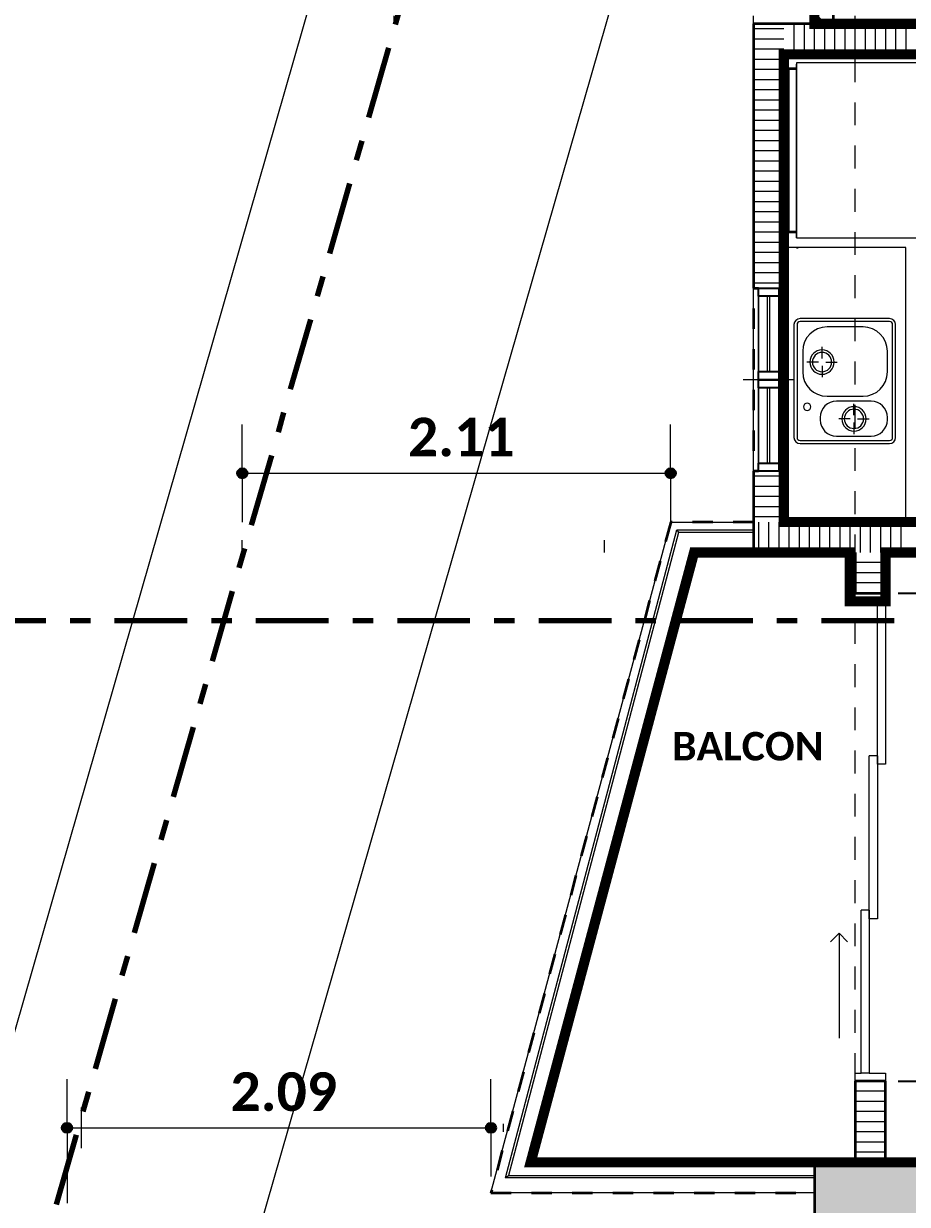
# Model space of a CAD drawing. Header units: metres. Extents: x -144 to 1000, y -717 to 29.
# Drawn here: x 450.68 to 455.02, y -557.48 to -551.67 of the extents above; entities that cross this region are included whole.
import ezdxf

# ---------------------------------------------------------------- set-up
doc = ezdxf.new("R2010")
doc.units = ezdxf.units.M
for name, pattern in [('Basculante', [0.11625, 0.075, -0.04125]), ('basculante modificado', [0.18, 0.1125, -0.0675]), ('Dash Dot 3_16_', [0.595313, 0.357187, -0.119063, 0, -0.119063])]:
    doc.linetypes.add(name, pattern=pattern)
doc.layers.get('0').update_dxf_attribs({"color": 1})
doc.layers.get('Defpoints').update_dxf_attribs({"color": 1})
doc.layers.add('00-MEDICION', color=30, linetype='Continuous')
for name, color, linetype, lineweight in [('A-ANNO-DIMS', 1, 'Continuous', 9), ('A-DETL', 1, 'Continuous', 9), ('A-DETL-GENF', 1, 'Continuous', 9), ('A-DOOR', 1, 'Continuous', 9), ('A-DOOR-FRAM', 1, 'Continuous', 9), ('A-FLOR', 2, 'Continuous', 9), ('A-FLOR-HRAL', 1, 'Continuous', 9), ('A-GENM', 1, 'Continuous', 9), ('A-GLAZ', 1, 'Continuous', 9), ('A-WALL', 4, 'Continuous', 9), ('G-ANNO-SYMB', 1, 'Continuous', 9), ('G-ANNO-TEXT', 2, 'Continuous', 9), ('I-FURN', 2, 'Continuous', 9), ('P-SANR-FIXT', 1, 'Continuous', 9), ('S-COLS', 7, 'Continuous', 9)]:
    doc.layers.add(name, color=color, linetype=linetype, lineweight=lineweight)
doc.layers.add('A-WALL-PATT', color=7, linetype='Continuous', lineweight=35, true_color=0x9c9c9c)
doc.styles.add('Britannic Bold_B_1', font='', dxfattribs={"width": 0.7, "height": 0.4})
doc.styles.add('Calibri_B_1', font='calibrib.ttf', dxfattribs={"height": 0.135})
doc.styles.add('Calibri_B_8', font='calibrib.ttf', dxfattribs={"height": 0.9})
doc.styles.get('Britannic Bold_B_1').set_extended_font_data('Britannic Bold', bold=True)
doc.dimstyles.new('LINDEROS', dxfattribs={"dimscale": 0.3048, "dimtxt": 0.406749, "dimasz": 0.393701, "dimexe": 0.328084, "dimexo": 0.0625, "dimgap": 0.032808, "dimtad": 1, "dimrnd": 0.01, "dimzin": 0, "dimdsep": 46, "dimtxsty": 'Britannic Bold_B_1', "dimblk1": 'DOTSMALL', "dimblk2": 'DOTSMALL', "dimsah": 1, "dimcen": 0.09, "dimazin": 0, "dimtfac": 1, "dimtdec": 4, "dimtix": 1, "dimtmove": 0, "dimatfit": 3, "dimfxl": 1.64042, "dimfxlon": 1, "dimtvp": 1, "dimtolj": 1, "dimtzin": 0, "dimarcsym": 2})

# ---------------------------------------------------------------- blocks, each defined once
blk = doc.blocks.new('U')
at = {"layer": 'S-COLS', "true_color": 0x5c5c5c}
h = blk.add_hatch(color=251, dxfattribs=at)
h.paths.add_polyline_path([(476.8875, -506.46), (477.3875, -506.46), (477.3875, -505.56), (476.8875, -505.56), (476.8875, -506.4599)])
h.paths.add_polyline_path([(459.3418, -506.46), (459.5877, -506.46), (459.5877, -505.56), (459.0877, -505.56), (459.0877, -506.46)])
h.paths.add_polyline_path([(467.2877, -506.4599), (467.2877, -505.5599), (466.7877, -505.5599), (466.7877, -506.4599), (467.1113, -506.4599)])
h.paths.add_polyline_path([(476.9878, -498.7599), (477.3878, -498.7599), (477.3878, -498.06), (476.9878, -498.06), (476.9878, -498.4884)])
h.paths.add_polyline_path([(459.0877, -498.7599), (459.5877, -498.7599), (459.5877, -498.06), (459.0877, -498.06), (459.0877, -498.6957)])
h.paths.add_polyline_path([(473.5878, -498.7599), (473.5877, -495.6099), (473.0878, -495.61), (473.0878, -498.7599), (473.5877, -498.7599)])
h.paths.add_polyline_path([(462.9877, -498.7599), (464.9877, -498.7599), (464.9873, -498.26), (463.2875, -498.26), (463.2875, -496.11), (464.9878, -496.11), (464.9873, -495.61), (462.9875, -495.6101), (462.9875, -498.7599)])
h.paths.add_polyline_path([(467.2877, -498.7599), (467.2877, -497.8599), (466.7877, -497.8599), (466.7877, -498.7599), (467.1113, -498.7599)])
h.paths.add_polyline_path([(466.7878, -496.51), (467.2878, -496.51), (467.2878, -495.61), (466.7878, -495.61), (466.7878, -496.11)])
h.paths.add_polyline_path([(459.3625, -496.31), (459.5875, -496.31), (459.5875, -495.6089), (459.0875, -495.6089), (459.0875, -496.31), (459.3418, -496.31)])
h.paths.add_polyline_path([(477.1008, -496.31), (477.3878, -496.31), (477.3878, -495.6089), (476.9878, -495.6089), (476.9878, -496.31)])
h.paths.add_polyline_path([(466.7877, -487.61), (467.2877, -487.61), (467.2877, -486.71), (466.7877, -486.71), (466.7877, -487.3251)])
h.paths.add_polyline_path([(477.3877, -487.61), (477.3877, -486.7102), (476.8877, -486.7102), (476.8877, -487.61)])
h.paths.add_polyline_path([(459.8127, -487.01), (460.1877, -487.01), (460.1877, -486.51), (459.2877, -486.51), (459.2877, -487.01), (459.7127, -487.01)])
at = {"layer": 'A-ANNO-DIMS', "color": 5, "true_color": 0x0000ff}
blk.add_line((450.9112, -509.7309), (457.892, -485.4391), dxfattribs=at)
at = {"layer": 'A-DETL', "color": 7, "linetype": 'Dash Dot 3_16_', "lineweight": 70}
blk.add_line((451.3265, -509.8503), (458.3074, -485.5585), dxfattribs=at)
at = {"layer": 'A-DETL', "color": 7, "linetype": 'basculante modificado'}
blk.add_line((459.2877, -495.6089), (459.2877, -487.01), dxfattribs=at)
at = {"layer": 'A-DETL', "color": 7, "linetype": 'Basculante', "lineweight": 35}
for p, q in [((459.1377, -488.06), (459.1377, -490.01)), ((458.7877, -490.01), (458.7877, -492.46)), ((459.1377, -490.01), (458.7877, -490.01)), ((458.3808, -492.46), (457.4969, -495.7589)), ((458.7877, -492.46), (458.3808, -492.46)), ((457.4969, -495.7589), (459.0875, -495.7589)), ((459.0875, -495.7589), (459.0875, -496.31))]:
    blk.add_line(p, q, dxfattribs=at)
at = {"layer": 'A-DETL', "color": 253, "true_color": 0xb6b6b6}
for p, q in [((457.021, -490.01), (457.021, -489.97)), ((457.021, -490.01), (457.021, -489.97)), ((458.7877, -490.01), (458.7877, -489.97)), ((458.7877, -490.01), (458.7877, -489.97)), ((456.2738, -492.61), (456.2738, -492.55)), ((456.2738, -492.61), (456.2738, -492.55)), ((458.0547, -492.61), (458.0547, -492.55)), ((458.0547, -492.61), (458.0547, -492.55)), ((455.4817, -495.34), (455.4817, -495.54)), ((457.5592, -495.4589), (457.5592, -495.4189)), ((455.4117, -495.61), (455.4117, -495.81)), ((455.4117, -495.61), (455.4117, -495.81))]:
    blk.add_line(p, q, dxfattribs=at)
at = {"layer": 'A-DETL-GENF', "lineweight": 25}
for p, q in [((458.8127, -491.35), (458.8127, -491.31)), ((458.8127, -491.31), (458.9127, -491.31)), ((458.9127, -491.31), (458.9127, -491.35)), ((458.9127, -491.35), (458.8127, -491.35)), ((458.8127, -491.76), (458.8127, -491.72)), ((458.8127, -491.72), (458.9127, -491.72)), ((458.9127, -491.76), (458.8127, -491.76)), ((458.8127, -491.8), (458.8127, -491.76)), ((458.8127, -491.76), (458.9127, -491.76)), ((458.9127, -491.72), (458.9127, -491.76)), ((458.9127, -491.76), (458.9127, -491.8)), ((458.9127, -491.8), (458.8127, -491.8)), ((458.8127, -492.21), (458.8127, -492.17)), ((458.8127, -492.17), (458.9127, -492.17)), ((458.9127, -492.17), (458.9127, -492.21)), ((458.9127, -492.21), (458.8127, -492.21))]:
    blk.add_line(p, q, dxfattribs=at)
at = {"layer": 'A-DETL-GENF'}
for p, q in [((458.8127, -491.72), (458.8127, -491.35)), ((458.8577, -491.72), (458.8577, -491.35)), ((458.8677, -491.72), (458.8677, -491.35)), ((458.9127, -491.72), (458.9127, -491.35)), ((458.8127, -492.17), (458.8127, -491.8)), ((458.8577, -492.17), (458.8577, -491.8)), ((458.8677, -492.17), (458.8677, -491.8)), ((458.9127, -492.17), (458.9127, -491.8))]:
    blk.add_line(p, q, dxfattribs=at)
at = {"layer": 'A-DOOR'}
for q in [(459.1664, -494.5247), (459.2513, -494.5247), (459.2089, -494.9989)]:
    blk.add_line((459.2089, -494.4822), q, dxfattribs=at)
at = {"layer": 'A-DOOR-FRAM'}
for p, q in [((459.2875, -492.85), (459.2875, -492.81)), ((459.4375, -492.81), (459.4375, -492.85)), ((459.3975, -492.85), (459.2875, -492.85)), ((459.2875, -495.17), (459.3175, -495.17)), ((459.2875, -495.21), (459.2875, -495.17)), ((459.3575, -495.17), (459.4375, -495.17)), ((459.4375, -495.17), (459.4375, -495.21))]:
    blk.add_line(p, q, dxfattribs=at)
at = {"layer": 'A-DOOR-FRAM', "lineweight": 5}
for p, q in [((459.3975, -493.6508), (459.3975, -492.85)), ((459.4375, -492.85), (459.3975, -492.85)), ((459.4375, -492.85), (459.4375, -493.6508)), ((459.3575, -494.4108), (459.3575, -493.61)), ((459.3975, -493.61), (459.3575, -493.61)), ((459.3975, -493.61), (459.3975, -494.4108)), ((459.4375, -493.6508), (459.3975, -493.6508)), ((459.3175, -495.17), (459.3175, -494.3691)), ((459.3575, -494.3691), (459.3175, -494.3691)), ((459.3575, -494.3691), (459.3575, -495.17)), ((459.3975, -494.4108), (459.3575, -494.4108)), ((459.3575, -495.17), (459.3175, -495.17))]:
    blk.add_line(p, q, dxfattribs=at)
at = {"layer": 'A-FLOR'}
for p, q in [((459.0795, -486.4673), (452.3546, -509.8685)), ((459.5377, -491.11), (458.9377, -491.11)), ((459.5377, -492.46), (459.5377, -491.11))]:
    blk.add_line(p, q, dxfattribs=at)
at = {"layer": 'A-FLOR-HRAL'}
for p, q in [((457.5683, -495.6849), (458.4106, -492.499)), ((458.4199, -492.511), (457.5839, -495.6729)), ((458.4106, -492.499), (458.7877, -492.499)), ((458.4106, -492.499), (458.4199, -492.511)), ((458.7877, -492.511), (458.4199, -492.511)), ((457.5683, -495.6849), (457.5839, -495.6729)), ((459.0875, -495.6849), (457.5683, -495.6849)), ((457.5839, -495.6729), (459.0875, -495.6729))]:
    blk.add_line(p, q, dxfattribs=at)
at = {"layer": 'A-GENM', "lineweight": 25}
for p, q in [((459.1814, -488.21), (459.1814, -490.01)), ((459.1814, -490.01), (459.8377, -490.01))]:
    blk.add_line(p, q, dxfattribs=at)
at = {"layer": 'A-GLAZ'}
for p, q in [((458.8127, -491.31), (458.9127, -491.31)), ((458.8127, -491.31), (458.8127, -491.76)), ((458.9127, -491.76), (458.9127, -491.31)), ((458.9877, -491.76), (458.7377, -491.76)), ((458.8127, -491.76), (458.9127, -491.76)), ((458.8127, -491.76), (458.9127, -491.76)), ((458.8127, -491.76), (458.8127, -492.21)), ((458.9127, -492.21), (458.9127, -491.76)), ((458.8127, -492.21), (458.9127, -492.21))]:
    blk.add_line(p, q, dxfattribs=at)
at = {"layer": 'A-WALL', "lineweight": 35}
for p, q in [((459.0814, -488.06), (459.0814, -490.01)), ((459.1814, -490.01), (459.1814, -488.21)), ((458.7877, -490.01), (458.7877, -491.31)), ((459.0814, -490.01), (458.7877, -490.01)), ((461.9375, -490.01), (459.1814, -490.01)), ((458.9377, -490.16), (461.3377, -490.16)), ((458.9377, -491.31), (458.9377, -490.16)), ((458.7877, -491.31), (458.8127, -491.31)), ((458.9127, -491.31), (458.9377, -491.31)), ((458.7877, -492.21), (458.7877, -492.61)), ((458.8127, -492.21), (458.7877, -492.21)), ((458.9377, -492.21), (458.9127, -492.21)), ((458.9377, -492.46), (458.9377, -492.21)), ((459.6375, -492.46), (458.9377, -492.46)), ((458.7877, -492.61), (459.2875, -492.61)), ((459.2875, -492.61), (459.2875, -492.81)), ((459.4375, -492.81), (459.4375, -492.61)), ((459.4375, -492.61), (459.6375, -492.61)), ((459.2875, -492.81), (459.4375, -492.81)), ((459.2875, -495.21), (459.2875, -495.6089)), ((459.4375, -495.21), (459.2875, -495.21)), ((459.4375, -495.6089), (459.4375, -495.21)), ((459.2875, -495.6089), (459.4375, -495.6089))]:
    blk.add_line(p, q, dxfattribs=at)
at = {"layer": 'A-WALL'}
for p, q in [((459.0814, -490.01), (459.1814, -490.01)), ((458.7877, -492.21), (458.7877, -491.31)), ((458.9377, -491.31), (458.9377, -492.21)), ((457.4969, -495.7589), (458.3808, -492.46)), ((458.3808, -492.46), (458.7877, -492.46)), ((458.4959, -492.61), (457.6924, -495.6089)), ((458.7877, -492.61), (458.4959, -492.61)), ((457.6924, -495.6089), (459.0875, -495.6089)), ((459.0875, -495.7589), (457.4969, -495.7589))]:
    blk.add_line(p, q, dxfattribs=at)
at = {"layer": 'A-WALL-PATT', "color": 8, "lineweight": 5, "true_color": 0x747474}
for p, q in [((459.1416, -490.01), (459.0814, -489.9497)), ((459.1632, -490.01), (459.1814, -489.9918))]:
    blk.add_line(p, q, dxfattribs=at)
at = {"layer": 'A-WALL-PATT', "color": 8, "lineweight": 5, "true_color": 0x727272}
for p, q in [((458.9873, -490.01), (458.9873, -490.16)), ((459.0373, -490.01), (459.0373, -490.16)), ((459.0873, -490.01), (459.0873, -490.16)), ((459.1373, -490.01), (459.1373, -490.16)), ((459.1873, -490.01), (459.1873, -490.16)), ((459.2373, -490.01), (459.2373, -490.16)), ((459.2873, -490.01), (459.2873, -490.16)), ((459.3373, -490.01), (459.3373, -490.16)), ((459.3873, -490.01), (459.3873, -490.16)), ((459.4373, -490.01), (459.4373, -490.16)), ((459.4873, -490.01), (459.4873, -490.16)), ((459.5373, -490.01), (459.5373, -490.16)), ((458.9377, -490.0351), (458.7877, -490.0351)), ((458.9377, -490.0851), (458.7877, -490.0851)), ((458.9377, -490.1351), (458.7877, -490.1351)), ((458.9377, -490.1851), (458.7877, -490.1851)), ((458.9377, -490.2351), (458.7877, -490.2351)), ((458.9377, -490.2851), (458.7877, -490.2851)), ((458.9377, -490.3351), (458.7877, -490.3351)), ((458.9377, -490.3851), (458.7877, -490.3851)), ((458.9377, -490.4351), (458.7877, -490.4351)), ((458.9377, -490.4851), (458.7877, -490.4851)), ((458.9377, -490.5351), (458.7877, -490.5351)), ((458.9377, -490.5851), (458.7877, -490.5851)), ((458.9377, -490.6351), (458.7877, -490.6351)), ((458.9377, -490.6851), (458.7877, -490.6851)), ((458.9377, -490.7351), (458.7877, -490.7351)), ((458.9377, -490.7851), (458.7877, -490.7851)), ((458.9377, -490.8351), (458.7877, -490.8351)), ((458.9377, -490.8851), (458.7877, -490.8851)), ((458.9377, -490.9351), (458.7877, -490.9351)), ((458.9377, -490.9851), (458.7877, -490.9851)), ((458.9377, -491.0351), (458.7877, -491.0351)), ((458.9377, -491.0851), (458.7877, -491.0851)), ((458.9377, -491.1351), (458.7877, -491.1351)), ((458.9377, -491.1851), (458.7877, -491.1851)), ((458.9377, -491.2351), (458.7877, -491.2351)), ((458.9377, -491.2851), (458.7877, -491.2851)), ((458.9377, -492.2351), (458.7877, -492.2351)), ((458.9377, -492.2851), (458.7877, -492.2851)), ((458.9377, -492.3351), (458.7877, -492.3351)), ((458.9377, -492.3851), (458.7877, -492.3851)), ((458.9377, -492.4351), (458.7877, -492.4351)), ((458.8123, -492.46), (458.8123, -492.61)), ((458.8623, -492.46), (458.8623, -492.61)), ((458.9123, -492.46), (458.9123, -492.61)), ((458.9623, -492.46), (458.9623, -492.61)), ((459.0123, -492.46), (459.0123, -492.61)), ((459.0623, -492.46), (459.0623, -492.61)), ((459.1123, -492.46), (459.1123, -492.61)), ((459.1623, -492.46), (459.1623, -492.61)), ((459.2123, -492.46), (459.2123, -492.61)), ((459.2623, -492.46), (459.2623, -492.61)), ((459.3123, -492.46), (459.3123, -492.61)), ((459.3623, -492.46), (459.3623, -492.61)), ((459.4123, -492.46), (459.4123, -492.61)), ((459.4623, -492.46), (459.4623, -492.61)), ((459.5123, -492.46), (459.5123, -492.61)), ((459.4375, -492.6591), (459.2875, -492.6591)), ((459.4375, -492.7091), (459.2875, -492.7091)), ((459.4375, -492.7591), (459.2875, -492.7591)), ((459.4375, -492.8091), (459.2875, -492.8091)), ((459.4375, -495.2591), (459.2875, -495.2591)), ((459.4375, -495.3091), (459.2875, -495.3091)), ((459.4375, -495.3591), (459.2875, -495.3591)), ((459.4375, -495.4091), (459.2875, -495.4091)), ((459.4375, -495.4591), (459.2875, -495.4591)), ((459.4375, -495.5091), (459.2875, -495.5091)), ((459.4375, -495.5591), (459.2875, -495.5591))]:
    blk.add_line(p, q, dxfattribs=at)
at = {"layer": 'G-ANNO-SYMB', "linetype": 'Dash Dot 3_16_', "lineweight": 70}
blk.add_line((454.2552, -492.9443), (463.659, -492.9443), dxfattribs=at)
at = {"layer": 'I-FURN'}
for p, q in [((458.9992, -490.2023), (458.9992, -491.0623)), ((459.6075, -490.2023), (458.9992, -490.2023)), ((458.9992, -491.0623), (458.9992, -490.2083)), ((458.9584, -490.2283), (458.9584, -491.0363)), ((458.9992, -490.2283), (458.9584, -490.2283)), ((458.9632, -490.2328), (458.9992, -490.2328)), ((458.9632, -491.0313), (458.9632, -490.2328)), ((458.9584, -491.0363), (458.9992, -491.0363)), ((458.9992, -491.0313), (458.9632, -491.0313)), ((458.9992, -491.0623), (459.6075, -491.0623)), ((458.9992, -491.1123), (459.008, -491.1123))]:
    blk.add_line(p, q, dxfattribs=at)
at = {"layer": 'P-SANR-FIXT'}
for p, q in [((459.4573, -491.4594), (459.0173, -491.4594)), ((459.4573, -491.4744), (459.0173, -491.4744)), ((458.9873, -491.4894), (458.9873, -492.0444)), ((459.0023, -491.4894), (459.0023, -492.0444)), ((459.3269, -491.5005), (459.1501, -491.5005)), ((459.4723, -492.0444), (459.4723, -491.4894)), ((459.4873, -492.0444), (459.4873, -491.4894)), ((459.1252, -491.6555), (459.1252, -491.5991)), ((459.0301, -491.6205), (459.0301, -491.7215)), ((459.4469, -491.7215), (459.4469, -491.6205)), ((459.1072, -491.6736), (459.0507, -491.6736)), ((459.1252, -491.6916), (459.1252, -491.7481)), ((459.1433, -491.6736), (459.1997, -491.6736)), ((459.1501, -491.8415), (459.3269, -491.8415)), ((459.3669, -491.8656), (459.1964, -491.8656)), ((459.2823, -491.9347), (459.2823, -491.8783)), ((459.1164, -491.9456), (459.1164, -491.9578)), ((459.4469, -491.9578), (459.4469, -491.9456)), ((459.2643, -491.9528), (459.2078, -491.9528)), ((459.2823, -491.9709), (459.2823, -492.0273)), ((459.3004, -491.9528), (459.3568, -491.9528)), ((459.0173, -492.0594), (459.4573, -492.0594)), ((459.1964, -492.0378), (459.3669, -492.0378)), ((459.0173, -492.0744), (459.4573, -492.0744))]:
    blk.add_line(p, q, dxfattribs=at)
for centre, radius, start, end in [((459.0173, -491.4894), 0.03, 90, 180), ((459.0173, -491.4894), 0.015, 90, 180), ((459.4573, -491.4894), 0.03, 0, 90), ((459.4573, -491.4894), 0.015, 0, 90), ((459.1501, -491.6205), 0.12, 90, 180), ((459.3269, -491.6205), 0.12, 0, 90), ((459.1252, -491.6736), 0.0599, 90, 270), ((459.1252, -491.6736), 0.0474, 90, 270), ((459.1252, -491.6736), 0.0599, 270, 90), ((459.1252, -491.6736), 0.0474, 270, 90), ((459.1501, -491.7215), 0.12, 180, 270), ((459.3269, -491.7215), 0.12, 270, 0), ((459.0519, -491.8938), 0.0181, 90, 270), ((459.0519, -491.8938), 0.0181, 270, 90), ((459.1964, -491.9456), 0.08, 90, 180), ((459.3669, -491.9456), 0.08, 0, 90), ((459.2823, -491.9528), 0.0599, 90, 270), ((459.2823, -491.9528), 0.0474, 90, 270), ((459.2823, -491.9528), 0.0599, 270, 90), ((459.2823, -491.9528), 0.0474, 270, 90), ((459.1964, -491.9578), 0.08, 180, 270), ((459.3669, -491.9578), 0.08, 270, 0), ((459.0173, -492.0444), 0.03, 180, 270), ((459.0173, -492.0444), 0.015, 180, 270), ((459.4573, -492.0444), 0.015, 270, 0), ((459.4573, -492.0444), 0.03, 270, 0)]:
    blk.add_arc(centre, radius, start, end, dxfattribs=at)
at = {"layer": 'S-COLS', "lineweight": 35}
for p, q in [((459.5875, -495.6089), (459.0875, -495.6089)), ((459.0875, -495.6089), (459.0875, -496.31))]:
    blk.add_line(p, q, dxfattribs=at)
at = {"layer": 'G-ANNO-TEXT', "style": 'Calibri_B_1'}
blk.add_text('BALCON', height=0.14, dxfattribs=at).set_placement((458.3872, -493.6324))
blk = doc.blocks.new('KLK')
at = {"layer": 'A-ANNO-DIMS', "lineweight": 25, "true_color": 0x0000ff}
h = blk.add_hatch(color=5, dxfattribs=at)
edge = h.paths.add_edge_path()
edge.add_arc((499.8661, -500.498), 0.025, 0, 360)
h = blk.add_hatch(color=5, dxfattribs=at)
edge = h.paths.add_edge_path()
edge.add_arc((501.9731, -500.498), 0.025, 0, 360)
h = blk.add_hatch(color=5, dxfattribs=at)
edge = h.paths.add_edge_path()
edge.add_arc((499.004, -503.717), 0.025, 0, 360)
h = blk.add_hatch(color=5, dxfattribs=at)
edge = h.paths.add_edge_path()
edge.add_arc((501.0892, -503.717), 0.025, 0, 360)
at = {"layer": 'A-ANNO-DIMS', "color": 5, "true_color": 0x0000ff}
for p, q in [((499.8661, -500.498), (499.8661, -500.258)), ((501.9731, -500.498), (501.9731, -500.258)), ((499.8661, -500.498), (501.9731, -500.498)), ((499.8661, -500.498), (499.8661, -500.738)), ((501.9731, -500.498), (501.9731, -500.738)), ((499.004, -503.717), (499.004, -503.477)), ((501.0892, -503.717), (501.0892, -503.477)), ((499.004, -503.717), (501.0892, -503.717)), ((499.004, -503.717), (499.004, -503.957)), ((501.0892, -503.717), (501.0892, -503.957))]:
    blk.add_line(p, q, dxfattribs=at)
at = {"layer": 'A-ANNO-DIMS', "color": 5, "lineweight": 25, "true_color": 0x0000ff}
for centre in [(499.8661, -500.498), (501.9731, -500.498), (499.004, -503.717), (501.0892, -503.717)]:
    blk.add_circle(centre, 0.025, dxfattribs=at)
at = {"layer": 'A-DETL', "color": 253, "true_color": 0xb6b6b6}
for p, q in [((499.074, -503.6176), (499.074, -503.8176)), ((499.004, -503.8876), (499.004, -504.0876)), ((499.004, -503.8876), (499.004, -504.0876))]:
    blk.add_line(p, q, dxfattribs=at)
at = {"layer": 'A-ANNO-DIMS', "color": 5, "true_color": 0x0000ff, "char_height": 0.19, "width": 0.572076, "attachment_point": 1, "line_spacing_factor": 1.158048, "style": 'Calibri_B_8'}
for s, insert in [('2.11', (500.6813, -500.2246)), ('2.09', (499.8082, -503.4437))]:
    blk.add_mtext(s, dxfattribs=dict(at, insert=insert))
blk = doc.blocks.new('_DotSmall')
at = {"color": 0, "linetype": 'ByBlock', "const_width": 0.5}
blk.add_lwpolyline([(-0.0625, 0, 1), (0.0625, 0, 1)], format="xyb", close=True, dxfattribs=at)
blk = doc.blocks.new('*D604')
at = {"layer": '00-MEDICION', "color": 0, "lineweight": -2, "transparency": 16777216}
for p, q in [((454.9773, -554.47), (455.9591, -554.47)), ((455.631, -556.87), (455.631, -554.47)), ((454.9773, -556.87), (455.9591, -556.87))]:
    blk.add_line(p, q, dxfattribs=at)
at = {"layer": 'Defpoints', "color": 0, "transparency": 16777216}
for p in [(454.9148, -554.47), (455.631, -554.47), (454.9148, -556.87)]:
    blk.add_point(p, dxfattribs=at)
at = {"layer": '00-MEDICION', "color": 0, "lineweight": -2, "transparency": 16777216, "xscale": 0.3937007874015748, "yscale": 0.3937007874015748, "zscale": 0.3937007874015748}
for p, rotation in [((455.631, -554.47), 90), ((455.631, -556.87), 270)]:
    blk.add_blockref('_DotSmall', p, dxfattribs=dict(at, rotation=rotation))
at = {"layer": '00-MEDICION', "color": 0, "transparency": 16777216, "insert": (455.3919, -555.67), "char_height": 0.4, "attachment_point": 5, "rotation": 90, "style": 'Britannic Bold_B_1'}
blk.add_mtext('\\A1;2.40', dxfattribs=at)

msp = doc.modelspace()

# ---------------------------------------------------------------- linework, layer by layer
at = {"layer": '00-MEDICION', "const_width": 0.05}
for points in [[(457.4146, -551.67), (454.5646, -551.67), (454.5616, -549.87)], [(455.1148, -554.12), (454.415, -554.12), (454.415, -551.82), (456.815, -551.8201)], [(460.5176, -557.27), (453.1696, -557.2689), (453.9732, -554.27), (454.7396, -554.27), (454.7396, -554.51), (454.9148, -554.51), (454.9148, -554.27), (455.1148, -554.27)]]:
    msp.add_lwpolyline(points, dxfattribs=at)

# ---------------------------------------------------------------- block references
at = {"color": 3}
for name, p in [('U', (-4.5227, -61.66)), ('KLK', (-48.1151, -53.3824))]:
    msp.add_blockref(name, p, dxfattribs=at)

# ---------------------------------------------------------------- dimensions: what is measured, and where the dimension line sits
at = {"layer": '00-MEDICION'}
dim = msp.add_linear_dim(base=(455.631, -554.47), p1=(454.9148, -556.87), p2=(454.9148, -554.47), angle=90, dimstyle='LINDEROS', override={"dimscale": 1, "dimpost": '<>'}, dxfattribs=at)
dim.commit()
dim.dimension.update_dxf_attribs({"geometry": '*D604', "text_midpoint": (455.3919, -555.67)})

doc.saveas('drawing.dxf')
